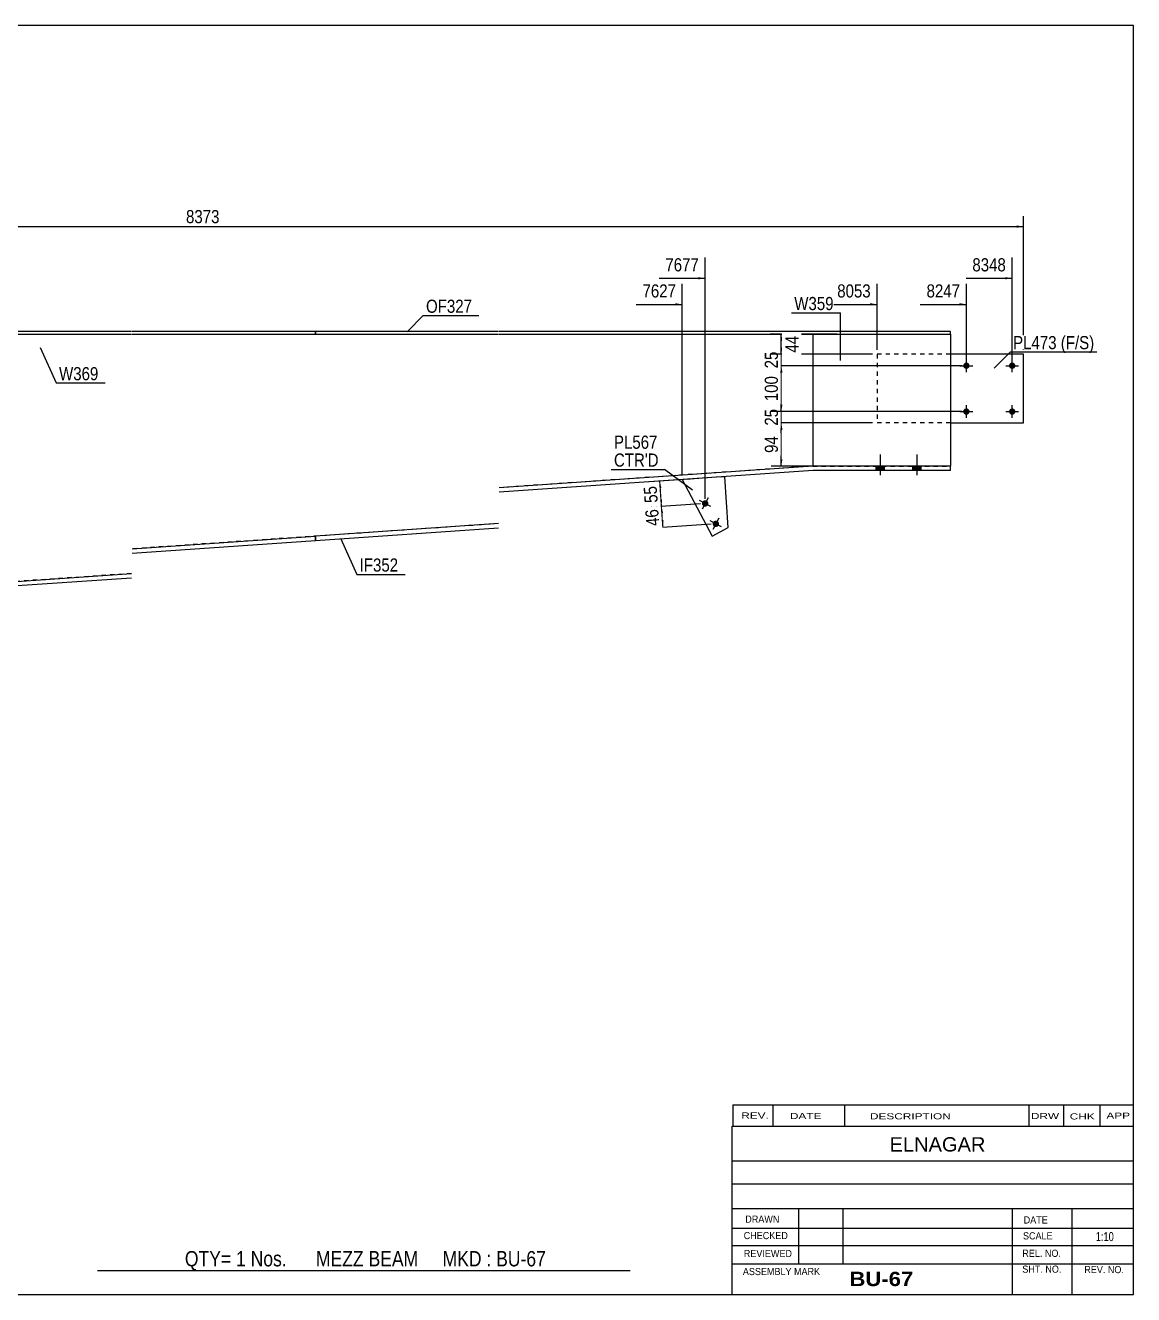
# Model space of a CAD drawing. Header units: millimetres. Extents: x -20 to 382, y -195 to 82.
# Drawn here: x 140.4 to 382.3, y -195.2 to 81.8 of the extents above; entities that cross this region are included whole.
import ezdxf

# ---------------------------------------------------------------- set-up
doc = ezdxf.new("R2010")
doc.units = ezdxf.units.MM
doc.linetypes.add('DXK_LINE_DOT1', pattern=[1.8814, 0.9407, -0.9407])
doc.styles.add('Arial', font='ARIAL.TTF', dxfattribs={"height": 0.2})
doc.styles.add('Arial Bold', font='ARIALBD.TTF', dxfattribs={"height": 0.2})
doc.styles.add('Arial Narrow', font='ARIALN.TTF', dxfattribs={"height": 0.2})

# ---------------------------------------------------------------- blocks, each defined once
blk = doc.blocks.new('Unknown-629103032-1211')
at = {"color": 5, "linetype": 'Continuous'}
for p, q in [((382.35, 81.78), (-17.65, 81.78)), ((-17.65, 81.78), (-17.65, -195.22)), ((382.35, -195.22), (382.35, 81.78)), ((-17.65, -195.22), (382.35, -195.22))]:
    blk.add_line(p, q, dxfattribs=at)
at = {"color": 174, "linetype": 'Continuous', "style": 'Arial'}
blk.add_text('Tekla structures', height=1.9102, rotation=90, dxfattribs=at).set_placement((-18.15, -194.72))
blk = doc.blocks.new('Part-629103032-1279 - 1232')
at = {"color": 2, "linetype": 'Continuous'}
for p, q in [((0, 15), (0, 14.4)), ((78.81, 15), (0, 15)), ((0, 14.4), (78.81, 14.4)), ((163.64, 15), (78.91, 15)), ((78.91, 14.4), (163.64, 14.4)), ((203.74, 15), (163.74, 15)), ((163.74, 14.4), (203.74, 14.4)), ((203.74, 14.4), (203.74, 15))]:
    blk.add_line(p, q, dxfattribs=at)
blk = doc.blocks.new('Part-629103032-1257 - 1232')
at = {"color": 7, "linetype": 'DXK_LINE_DOT1'}
for p, q in [((326.34, 10), (326.34, -5)), ((342.34, 10), (326.34, 10)), ((342.34, -5), (326.34, -5))]:
    blk.add_line(p, q, dxfattribs=at)
at = {"color": 2, "linetype": 'Continuous'}
for p, q in [((358.34, 10), (342.34, 10)), ((358.34, -5), (358.34, 10)), ((342.34, -5), (358.34, -5))]:
    blk.add_line(p, q, dxfattribs=at)
blk = doc.blocks.new('Part-629103032-1301 - 1232')
at = {"color": 2, "linetype": 'Continuous'}
for p, q in [((203.74, 15), (203.74, 14.4)), ((243.74, 15), (203.74, 15)), ((203.74, 14.4), (243.74, 14.4)), ((342.34, 15), (243.84, 15)), ((243.84, 14.4), (342.34, 14.4)), ((342.34, 14.4), (342.34, 15))]:
    blk.add_line(p, q, dxfattribs=at)
blk = doc.blocks.new('Part-629103032-1345 - 1232')
at = {"color": 2, "linetype": 'Continuous'}
for p, q in [((123.64, -40.6), (123.64, 14.4)), ((312.34, 14.4), (312.34, -14.4))]:
    blk.add_line(p, q, dxfattribs=at)
at = {"color": 7, "linetype": 'DXK_LINE_DOT1'}
for p, q in [((123.64, 14.4), (163.64, 14.4)), ((163.74, 14.4), (243.74, 14.4)), ((243.84, 14.4), (312.34, 14.4)), ((312.34, -14.4), (243.84, -19.12)), ((243.74, -26.95), (163.74, -32.45)), ((163.64, -37.85), (123.64, -40.6))]:
    blk.add_line(p, q, dxfattribs=at)
blk = doc.blocks.new('Bolt-629103032-1431 - 1232')
at = {"linetype": 'Continuous'}
for points in [[(326.18, -15.4), (327.98, -15.4), (327.98, -14.4), (326.18, -14.4)], [(326.18, -15.4), (327.98, -15.4), (327.98, -14.4), (326.18, -14.4)], [(334.18, -15.4), (335.98, -15.4), (335.98, -14.4), (334.18, -14.4)], [(334.18, -15.4), (335.98, -15.4), (335.98, -14.4), (334.18, -14.4)]]:
    blk.add_hatch(color=3, dxfattribs=at).paths.add_polyline_path(points)
at = {"color": 3, "linetype": 'Continuous'}
for p, q in [((327.08, -16.4), (327.08, -11.9)), ((327.08, -16.4), (327.08, -11.9)), ((335.08, -16.4), (335.08, -11.9)), ((335.08, -16.4), (335.08, -11.9)), ((326.18, -15.4), (326.18, -14.4)), ((326.18, -15.4), (326.18, -14.4)), ((327.98, -15.4), (327.98, -14.4)), ((327.98, -15.4), (327.98, -14.4)), ((334.18, -15.4), (334.18, -14.4)), ((334.18, -15.4), (334.18, -14.4)), ((335.98, -15.4), (335.98, -14.4)), ((335.98, -15.4), (335.98, -14.4))]:
    blk.add_line(p, q, dxfattribs=at)
blk = doc.blocks.new('Part-629103032-1367 - 1232')
at = {"color": 2, "linetype": 'Continuous'}
for p, q in [((30, -14.4), (0, -14.4)), ((0, -14.4), (0, -15.4)), ((29.97, -15.4), (0, -15.4)), ((78.81, -18.76), (29.97, -15.4)), ((78.81, -17.76), (30, -14.4)), ((163.74, -32.45), (203.74, -29.7)), ((203.74, -29.7), (203.8, -30.7)), ((203.8, -30.7), (163.74, -33.45)), ((123.64, -40.6), (78.91, -37.52)), ((123.64, -41.6), (78.91, -38.52)), ((123.64, -40.6), (163.64, -37.85)), ((163.64, -38.85), (123.64, -41.6))]:
    blk.add_line(p, q, dxfattribs=at)
blk = doc.blocks.new('Part-629103032-1389 - 1232')
at = {"color": 2, "linetype": 'Continuous'}
for p, q in [((312.34, -14.4), (243.84, -19.12)), ((312.37, -15.4), (243.84, -20.12)), ((342.34, -14.4), (312.34, -14.4)), ((342.34, -15.4), (312.37, -15.4)), ((342.34, -15.4), (342.34, -14.4)), ((243.74, -26.95), (203.74, -29.7)), ((203.8, -30.7), (203.74, -29.7)), ((243.74, -27.95), (203.8, -30.7))]:
    blk.add_line(p, q, dxfattribs=at)
blk = doc.blocks.new('Part-629103032-1411 - 1232')
at = {"color": 2, "linetype": 'Continuous'}
for p, q in [((312.34, 14.4), (312.34, -14.4)), ((342.34, 14.4), (342.34, -14.4))]:
    blk.add_line(p, q, dxfattribs=at)
at = {"color": 7, "linetype": 'DXK_LINE_DOT1'}
for p, q in [((312.34, 14.4), (342.34, 14.4)), ((312.34, -14.4), (342.34, -14.4))]:
    blk.add_line(p, q, dxfattribs=at)
blk = doc.blocks.new('Bolt-629103032-1428 - 1232')
at = {"linetype": 'Continuous'}
for points in [[(345.14, 7.5, -1), (346.54, 7.5, -1)], [(355.14, 7.5, -1), (356.54, 7.5, -1)], [(345.14, -2.5, -1), (346.54, -2.5, -1)], [(355.14, -2.5, -1), (356.54, -2.5, -1)]]:
    blk.add_hatch(color=3, dxfattribs=at).paths.add_polyline_path(points)
at = {"color": 3, "linetype": 'Continuous'}
for p, q in [((345.84, 6.1), (345.84, 8.9)), ((355.84, 6.1), (355.84, 8.9)), ((344.44, 7.5), (347.24, 7.5)), ((354.44, 7.5), (357.24, 7.5)), ((344.44, -2.5), (347.24, -2.5)), ((345.84, -3.9), (345.84, -1.1)), ((354.44, -2.5), (357.24, -2.5)), ((355.84, -3.9), (355.84, -1.1))]:
    blk.add_line(p, q, dxfattribs=at)
blk = doc.blocks.new('Part-629103032-1591 - 1232')
at = {"color": 7, "linetype": 'DXK_LINE_DOT1'}
blk.add_line((293.1, -16.73), (283.84, -17.36), dxfattribs=at)
at = {"color": 2, "linetype": 'Continuous'}
for p, q in [((283.84, -17.36), (290.32, -29.69)), ((293.86, -27.83), (293.1, -16.73)), ((290.32, -29.69), (293.86, -27.83))]:
    blk.add_line(p, q, dxfattribs=at)
blk = doc.blocks.new('Bolt-629103032-1592 - 1232')
at = {"linetype": 'Continuous'}
blk.add_hatch(color=3, dxfattribs=at).paths.add_polyline_path([(289.45, -22.89, -1), (288.21, -22.24, -1)])
at = {"color": 3, "linetype": 'Continuous'}
for p, q in [((290.07, -23.22), (287.6, -21.91)), ((289.49, -21.33), (288.18, -23.8))]:
    blk.add_line(p, q, dxfattribs=at)
blk = doc.blocks.new('Bolt-629103032-1593 - 1232')
at = {"linetype": 'Continuous'}
blk.add_hatch(color=3, dxfattribs=at).paths.add_polyline_path([(291.78, -27.32, -1), (290.54, -26.66, -1)])
at = {"color": 3, "linetype": 'Continuous'}
for p, q in [((292.4, -27.65), (289.92, -26.34)), ((291.82, -25.75), (290.5, -28.23))]:
    blk.add_line(p, q, dxfattribs=at)
blk = doc.blocks.new('StraightDimension-629103032-1507 - 1232')
at = {"linetype": 'Continuous'}
for points in [[(1.5, 37.61), (0, 37.86), (1.5, 38.11)], [(356.84, 38.11), (358.34, 37.86), (356.84, 37.61)]]:
    blk.add_hatch(color=7, dxfattribs=at).paths.add_polyline_path(points)
at = {"color": 7, "linetype": 'Continuous'}
for p, q in [((0, 16), (0, 40.11)), ((358.34, 11), (358.34, 40.11)), ((0, 37.86), (358.34, 37.86))]:
    blk.add_line(p, q, dxfattribs=at)
at = {"color": 0}
blk.add_wipeout([(183.43, 38.01), (183.43, 42.21), (174.91, 42.21), (174.91, 38.01)], dxfattribs=at)
at = {"color": 3, "style": 'Arial Narrow'}
blk.add_text('8373', height=2.863, dxfattribs=at).set_placement((175.51, 38.61))
blk = doc.blocks.new('StraightDimension-629103032-2240 - 1232')
at = {"linetype": 'Continuous'}
for points in [[(278.77, -19.22), (278.91, -17.7), (279.27, -19.18)], [(279.44, -21.71), (279.29, -23.22), (278.94, -21.74)]]:
    blk.add_hatch(color=7, dxfattribs=at).paths.add_polyline_path(points)
at = {"color": 7, "linetype": 'Continuous'}
for p, q in [((287.46, -17.12), (276.67, -17.86)), ((279.29, -23.22), (278.91, -17.7)), ((287.83, -22.63), (277.05, -23.38))]:
    blk.add_line(p, q, dxfattribs=at)
at = {"color": 0}
blk.add_wipeout([(278.79, -18.05), (274.6, -18.34), (274.93, -23.18), (279.12, -22.89)], dxfattribs=at)
at = {"color": 3, "style": 'Arial Narrow'}
blk.add_text('55', height=2.863, rotation=93.9364, dxfattribs=at).set_placement((278.48, -22.34))
blk = doc.blocks.new('StraightDimension-629103032-2406 - 1232')
at = {"linetype": 'Continuous'}
blk.add_hatch(color=7, dxfattribs=at).paths.add_polyline_path([(287.33, 26.84), (288.83, 26.59), (287.33, 26.34)])
at = {"color": 7, "linetype": 'Continuous'}
for p, q in [((288.83, -21.57), (288.83, 31.09)), ((278.77, 26.59), (288.83, 26.59))]:
    blk.add_line(p, q, dxfattribs=at)
at = {"color": 0}
blk.add_wipeout([(288.06, 27.49), (288.06, 31.69), (279.54, 31.69), (279.54, 27.49)], dxfattribs=at)
at = {"color": 3, "style": 'Arial Narrow'}
blk.add_text('7677', height=2.863, dxfattribs=at).set_placement((280.14, 28.09))
blk = doc.blocks.new('StraightDimension-629103032-1518 - 1232')
at = {"linetype": 'Continuous'}
for points in [[(305.2, -6.5), (305.45, -5), (305.7, -6.5)], [(305.7, -12.9), (305.45, -14.4), (305.2, -12.9)]]:
    blk.add_hatch(color=7, dxfattribs=at).paths.add_polyline_path(points)
at = {"color": 7, "linetype": 'Continuous'}
for p, q in [((325.34, -5), (303.2, -5)), ((305.45, -14.4), (305.45, -5)), ((317.75, -14.4), (303.2, -14.4))]:
    blk.add_line(p, q, dxfattribs=at)
at = {"color": 0}
blk.add_wipeout([(305.3, -7.27), (301.1, -7.27), (301.1, -12.13), (305.3, -12.13)], dxfattribs=at)
at = {"color": 3, "style": 'Arial Narrow'}
blk.add_text('94', height=2.863, rotation=90.0002, dxfattribs=at).set_placement((304.7, -11.53))
blk = doc.blocks.new('StraightDimension-629103032-1528 - 1232')
at = {"linetype": 'Continuous'}
for points in [[(305.7, -1), (305.45, -2.5), (305.2, -1)], [(305.2, -6.5), (305.45, -5), (305.7, -6.5)]]:
    blk.add_hatch(color=7, dxfattribs=at).paths.add_polyline_path(points)
at = {"color": 7, "linetype": 'Continuous'}
for p, q in [((344.84, -2.5), (303.2, -2.5)), ((305.45, -5), (305.45, -2.5)), ((325.34, -5), (303.2, -5))]:
    blk.add_line(p, q, dxfattribs=at)
at = {"color": 0}
blk.add_wipeout([(305.3, -1.32), (301.1, -1.32), (301.1, -6.18), (305.3, -6.18)], dxfattribs=at)
at = {"color": 3, "style": 'Arial Narrow'}
blk.add_text('25', height=2.863, rotation=90.0002, dxfattribs=at).set_placement((304.7, -5.58))
blk = doc.blocks.new('StraightDimension-629103032-1538 - 1232')
at = {"linetype": 'Continuous'}
for points in [[(305.2, 6), (305.45, 7.5), (305.7, 6)], [(305.7, -1), (305.45, -2.5), (305.2, -1)]]:
    blk.add_hatch(color=7, dxfattribs=at).paths.add_polyline_path(points)
at = {"color": 7, "linetype": 'Continuous'}
for p, q in [((344.84, 7.5), (303.2, 7.5)), ((305.45, -2.5), (305.45, 7.5)), ((344.84, -2.5), (303.2, -2.5))]:
    blk.add_line(p, q, dxfattribs=at)
at = {"color": 0}
blk.add_wipeout([(305.3, 5.84), (301.1, 5.84), (301.1, -0.84), (305.3, -0.84)], dxfattribs=at)
at = {"color": 3, "style": 'Arial Narrow'}
blk.add_text('100', height=2.863, rotation=90.0002, dxfattribs=at).set_placement((304.7, -0.24))
blk = doc.blocks.new('StraightDimension-629103032-1548 - 1232')
at = {"linetype": 'Continuous'}
for points in [[(305.7, 11.5), (305.45, 10), (305.2, 11.5)], [(305.2, 6), (305.45, 7.5), (305.7, 6)]]:
    blk.add_hatch(color=7, dxfattribs=at).paths.add_polyline_path(points)
at = {"color": 7, "linetype": 'Continuous'}
for p, q in [((325.34, 10), (303.2, 10)), ((305.45, 7.5), (305.45, 10)), ((344.84, 7.5), (303.2, 7.5))]:
    blk.add_line(p, q, dxfattribs=at)
at = {"color": 0}
blk.add_wipeout([(305.3, 11.18), (301.1, 11.18), (301.1, 6.32), (305.3, 6.32)], dxfattribs=at)
at = {"color": 3, "style": 'Arial Narrow'}
blk.add_text('25', height=2.863, rotation=90.0002, dxfattribs=at).set_placement((304.7, 6.92))
blk = doc.blocks.new('StraightDimension-629103032-2407 - 1232')
at = {"linetype": 'Continuous'}
blk.add_hatch(color=7, dxfattribs=at).paths.add_polyline_path([(282.34, 21.14), (283.84, 20.89), (282.34, 20.64)])
at = {"color": 7, "linetype": 'Continuous'}
for p, q in [((283.84, -16.36), (283.84, 25.39)), ((273.77, 20.89), (283.84, 20.89))]:
    blk.add_line(p, q, dxfattribs=at)
at = {"color": 0}
blk.add_wipeout([(283.06, 21.79), (283.06, 25.99), (274.55, 25.99), (274.55, 21.79)], dxfattribs=at)
at = {"color": 3, "style": 'Arial Narrow'}
blk.add_text('7627', height=2.863, dxfattribs=at).set_placement((275.15, 22.39))
blk = doc.blocks.new('StraightDimension-629103032-1558 - 1232')
at = {"linetype": 'Continuous'}
for points in [[(305.2, 12.9), (305.45, 14.4), (305.7, 12.9)], [(305.7, 11.5), (305.45, 10), (305.2, 11.5)]]:
    blk.add_hatch(color=7, dxfattribs=at).paths.add_polyline_path(points)
at = {"color": 7, "linetype": 'Continuous'}
for p, q in [((317.61, 14.4), (303.05, 14.4)), ((305.45, 10), (305.45, 14.4)), ((325.34, 10), (303.05, 10))]:
    blk.add_line(p, q, dxfattribs=at)
at = {"color": 0}
blk.add_wipeout([(309.8, 14.63), (305.6, 14.63), (305.6, 9.77), (309.8, 9.77)], dxfattribs=at)
at = {"color": 3, "style": 'Arial Narrow'}
blk.add_text('44', height=2.863, rotation=90.0002, dxfattribs=at).set_placement((309.2, 10.37))
blk = doc.blocks.new('StraightDimension-629103032-2241 - 1232')
at = {"linetype": 'Continuous'}
for points in [[(279.15, -24.74), (279.29, -23.22), (279.65, -24.7)], [(279.75, -26.27), (279.61, -27.79), (279.26, -26.31)]]:
    blk.add_hatch(color=7, dxfattribs=at).paths.add_polyline_path(points)
at = {"color": 7, "linetype": 'Continuous'}
for p, q in [((287.83, -22.63), (277.05, -23.38)), ((279.61, -27.79), (279.29, -23.22)), ((290.16, -27.06), (277.36, -27.94))]:
    blk.add_line(p, q, dxfattribs=at)
at = {"color": 0}
blk.add_wipeout([(279.13, -23.09), (274.94, -23.38), (275.28, -28.22), (279.47, -27.94)], dxfattribs=at)
at = {"color": 3, "style": 'Arial Narrow'}
blk.add_text('46', height=2.863, rotation=93.9364, dxfattribs=at).set_placement((278.83, -27.38))
blk = doc.blocks.new('StraightDimension-629103032-2403 - 1232')
at = {"linetype": 'Continuous'}
blk.add_hatch(color=7, dxfattribs=at).paths.add_polyline_path([(354.34, 26.84), (355.84, 26.59), (354.34, 26.34)])
at = {"color": 7, "linetype": 'Continuous'}
for p, q in [((355.84, 8.5), (355.84, 31.09)), ((345.78, 26.59), (355.84, 26.59))]:
    blk.add_line(p, q, dxfattribs=at)
at = {"color": 0}
blk.add_wipeout([(355.06, 27.49), (355.06, 31.69), (346.55, 31.69), (346.55, 27.49)], dxfattribs=at)
at = {"color": 3, "style": 'Arial Narrow'}
blk.add_text('8348', height=2.863, dxfattribs=at).set_placement((347.15, 28.09))
blk = doc.blocks.new('StraightDimension-629103032-2404 - 1232')
at = {"linetype": 'Continuous'}
blk.add_hatch(color=7, dxfattribs=at).paths.add_polyline_path([(344.34, 21.14), (345.84, 20.89), (344.34, 20.64)])
at = {"color": 7, "linetype": 'Continuous'}
for p, q in [((345.84, 8.5), (345.84, 25.39)), ((335.77, 20.89), (345.84, 20.89))]:
    blk.add_line(p, q, dxfattribs=at)
at = {"color": 0}
blk.add_wipeout([(345.06, 21.79), (345.06, 25.99), (336.55, 25.99), (336.55, 21.79)], dxfattribs=at)
at = {"color": 3, "style": 'Arial Narrow'}
blk.add_text('8247', height=2.863, dxfattribs=at).set_placement((337.15, 22.39))
blk = doc.blocks.new('StraightDimension-629103032-2405 - 1232')
at = {"linetype": 'Continuous'}
blk.add_hatch(color=7, dxfattribs=at).paths.add_polyline_path([(324.84, 21.14), (326.34, 20.89), (324.84, 20.64)])
at = {"color": 7, "linetype": 'Continuous'}
for p, q in [((326.34, 11), (326.34, 25.39)), ((316.28, 20.89), (326.34, 20.89))]:
    blk.add_line(p, q, dxfattribs=at)
at = {"color": 0}
blk.add_wipeout([(325.56, 21.79), (325.56, 25.99), (317.05, 25.99), (317.05, 21.79)], dxfattribs=at)
at = {"color": 3, "style": 'Arial Narrow'}
blk.add_text('8053', height=2.863, dxfattribs=at).set_placement((317.65, 22.39))
blk = doc.blocks.new('CBS_CALLOFF-629103032-2528')
at = {"color": 7, "linetype": 'Continuous'}
blk.add_line((156.22, -189.96), (272.46, -189.97), dxfattribs=at)
at = {"color": 3, "linetype": 'Continuous', "style": 'Arial Narrow'}
blk.add_text('QTY= 1 Nos.      MEZZ BEAM     MKD : BU-67', height=3.3405, dxfattribs=at).set_placement((175.26, -189.06))
blk = doc.blocks.new('CBS_NAME_BLOG-629103032-2529')
at = {"color": 7, "linetype": 'Continuous'}
for p, q in [((294.75, -158.47), (382.27, -158.47)), ((294.75, -195.18), (294.75, -158.48)), ((294.75, -166.01), (382.27, -166.01)), ((294.83, -171.06), (382.34, -171.06)), ((294.75, -176.44), (382.27, -176.44)), ((309.28, -188.54), (309.28, -176.44)), ((318.96, -188.52), (318.96, -176.45)), ((355.88, -195.18), (355.88, -176.45)), ((368.93, -195.18), (368.93, -176.44)), ((294.76, -180.74), (382.34, -180.72)), ((294.75, -184.48), (382.27, -184.48)), ((294.75, -188.53), (382.27, -188.53)), ((294.75, -195.22), (382.34, -195.22))]:
    blk.add_line(p, q, dxfattribs=at)
at = {"color": 3, "linetype": 'Continuous', "style": 'Arial'}
blk.add_text('ELNAGAR', height=3.133, dxfattribs=at).set_placement((329.08, -164))
at = {"color": 3, "linetype": 'Continuous'}
for s, height, style, width, p in [('DRAWN', 1.566, 'Arial', 0.9, (297.58, -179.54)), ('DATE', 1.566, 'Arial', 0.9, (358.35, -179.71)), ('CHECKED', 1.566, 'Arial', 0.9, (297.24, -183.12)), ('SCALE', 1.566, 'Arial', 0.9, (358.2, -183.18)), ('1:10', 1.957, 'Arial Narrow', 0.9, (374.09, -183.54)), ('REVIEWED', 1.566, 'Arial', 0.9, (297.27, -187.04)), ('REL. NO.', 1.566, 'Arial', 0.9, (358.06, -186.99)), ('ASSEMBLY MARK', 1.5663, 'Arial', 0.9, (297.06, -190.97)), ('BU-67', 3.131, 'Arial Bold', 1.1, (320.33, -193.37)), ('SHT. NO.', 1.566, 'Arial', 0.9, (358.05, -190.45)), ('REV. NO.', 1.566, 'Arial', 0.9, (371.58, -190.54))]:
    blk.add_text(s, height=height, dxfattribs=dict(at, style=style, width=width)).set_placement(p)
blk = doc.blocks.new('CBS_REVISION-629103032-2530')
at = {"color": 7, "linetype": 'Continuous'}
for p, q in [((294.84, -153.84), (382.34, -153.84)), ((294.84, -153.84), (294.84, -158.47)), ((303.63, -153.84), (303.63, -158.47)), ((319.23, -153.84), (319.23, -158.41)), ((359.49, -153.84), (359.49, -158.47)), ((367.03, -153.84), (367.03, -158.47)), ((374.97, -153.84), (374.97, -158.47)), ((294.84, -158.47), (382.34, -158.47))]:
    blk.add_line(p, q, dxfattribs=at)
at = {"color": 7, "style": 'Arial Narrow', "width": 1.7}
for s, height, p in [('REV.', 1.326, (296.7, -156.8)), ('DATE', 1.326, (307.32, -156.91)), ('DESCRIPTION', 1.3257, (324.8, -156.97)), ('DRW', 1.326, (359.92, -156.91)), ('CHK', 1.326, (368.4, -157)), ('APP', 1.326, (376.4, -156.84))]:
    blk.add_text(s, height=height, dxfattribs=at).set_placement(p)
blk = doc.blocks.new('Mark-629103032-1252 - 1232')
at = {"color": 0}
blk.add_wipeout([(365.55, 11.11), (365.55, 14.11), (356.04, 14.11), (356.04, 11.11)], dxfattribs=at)
blk.add_wipeout([(365.55, 11.11), (365.55, 14.11), (356.04, 14.11), (356.04, 11.11)], dxfattribs=at)
at = {"color": 7, "linetype": 'Continuous'}
blk.add_line((351.91, 6.97), (355.44, 10.51), dxfattribs=at)
at = {"color": 0}
blk.add_wipeout([(373.75, 11.11), (373.75, 14.11), (366.45, 14.11), (366.45, 11.11)], dxfattribs=at)
blk.add_wipeout([(373.75, 11.11), (373.75, 14.11), (366.45, 14.11), (366.45, 11.11)], dxfattribs=at)
at = {"color": 7, "linetype": 'Continuous'}
blk.add_line((355.44, 10.51), (374.35, 10.51), dxfattribs=at)
at = {"color": 3, "style": 'Arial Narrow'}
for s, p in [('PL473', (356.04, 11.11)), ('(F/', (366.45, 11.11)), ('S)', (370.46, 11.11))]:
    blk.add_text(s, height=2.863, dxfattribs=at).set_placement(p)
blk = doc.blocks.new('Mark-629103032-1297 - 1232')
at = {"color": 0}
blk.add_wipeout([(237.94, 19.05), (237.94, 22.05), (227.9, 22.05), (227.9, 19.05)], dxfattribs=at)
blk.add_wipeout([(237.94, 19.05), (237.94, 22.05), (227.9, 22.05), (227.9, 19.05)], dxfattribs=at)
at = {"color": 7, "linetype": 'Continuous'}
for p, q in [((223.76, 14.91), (227.3, 18.45)), ((227.3, 18.45), (239.44, 18.45))]:
    blk.add_line(p, q, dxfattribs=at)
at = {"color": 3, "style": 'Arial Narrow'}
blk.add_text('OF327', height=2.863, dxfattribs=at).set_placement((227.9, 19.05))
blk = doc.blocks.new('Mark-629103032-1341 - 1232')
at = {"color": 0}
blk.add_wipeout([(156.38, 4.33), (156.38, 7.33), (147.8, 7.33), (147.8, 4.33)], dxfattribs=at)
blk.add_wipeout([(156.38, 4.33), (156.38, 7.33), (147.8, 7.33), (147.8, 4.33)], dxfattribs=at)
at = {"color": 7, "linetype": 'Continuous'}
for p, q in [((143.66, 11.47), (147.2, 3.73)), ((147.2, 3.73), (157.88, 3.73))]:
    blk.add_line(p, q, dxfattribs=at)
at = {"color": 3, "style": 'Arial Narrow'}
blk.add_text('W369', height=2.863, dxfattribs=at).set_placement((147.8, 4.33))
blk = doc.blocks.new('Mark-629103032-1385 - 1232')
at = {"color": 0}
blk.add_wipeout([(221.81, -37.43), (221.81, -34.43), (213.41, -34.43), (213.41, -37.43)], dxfattribs=at)
blk.add_wipeout([(221.81, -37.43), (221.81, -34.43), (213.41, -34.43), (213.41, -37.43)], dxfattribs=at)
at = {"color": 7, "linetype": 'Continuous'}
for p, q in [((209.27, -30.29), (212.81, -38.03)), ((212.81, -38.03), (223.31, -38.03))]:
    blk.add_line(p, q, dxfattribs=at)
at = {"color": 3, "style": 'Arial Narrow'}
blk.add_text('IF352', height=2.863, dxfattribs=at).set_placement((213.41, -37.43))
blk = doc.blocks.new('Mark-629103032-1407 - 1232')
at = {"color": 7, "linetype": 'Continuous'}
blk.add_line((318.37, 8.61), (318.37, 19.04), dxfattribs=at)
at = {"color": 0}
blk.add_wipeout([(316.87, 19.64), (316.87, 22.64), (308.28, 22.64), (308.28, 19.64)], dxfattribs=at)
blk.add_wipeout([(316.87, 19.64), (316.87, 22.64), (308.28, 22.64), (308.28, 19.64)], dxfattribs=at)
at = {"color": 7, "linetype": 'Continuous'}
blk.add_line((307.68, 19.04), (318.37, 19.04), dxfattribs=at)
at = {"color": 3, "style": 'Arial Narrow'}
blk.add_text('W359', height=2.863, dxfattribs=at).set_placement((308.28, 19.64))
blk = doc.blocks.new('Mark-629103032-1596 - 1232')
at = {"color": 0}
blk.add_wipeout([(278.42, -10.62), (278.42, -7.62), (268.92, -7.62), (268.92, -10.62)], dxfattribs=at)
blk.add_wipeout([(278.42, -10.62), (278.42, -7.62), (268.92, -7.62), (268.92, -10.62)], dxfattribs=at)
blk.add_wipeout([(278.67, -14.52), (278.67, -11.52), (268.92, -11.52), (268.92, -14.52)], dxfattribs=at)
blk.add_wipeout([(278.67, -14.52), (278.67, -11.52), (268.92, -11.52), (268.92, -14.52)], dxfattribs=at)
at = {"color": 7, "linetype": 'Continuous'}
for p in [(268.32, -15.12), (286.08, -19.63)]:
    blk.add_line(p, (279.92, -15.12), dxfattribs=at)
at = {"color": 3, "style": 'Arial Narrow'}
blk.add_text('PL567', height=2.863, dxfattribs=at).set_placement((268.92, -10.62))
at = {"color": 1, "style": 'Arial Narrow'}
blk.add_text("CTR'D", height=2.863, dxfattribs=at).set_placement((268.92, -14.52))

msp = doc.modelspace()

# ---------------------------------------------------------------- block references
for name in ['Unknown-629103032-1211', 'Part-629103032-1279 - 1232', 'Part-629103032-1345 - 1232', 'Part-629103032-1301 - 1232', 'Part-629103032-1411 - 1232', 'Part-629103032-1257 - 1232', 'Bolt-629103032-1428 - 1232', 'Bolt-629103032-1431 - 1232', 'Part-629103032-1367 - 1232', 'Part-629103032-1389 - 1232', 'Part-629103032-1591 - 1232', 'Bolt-629103032-1592 - 1232', 'Bolt-629103032-1593 - 1232', 'CBS_REVISION-629103032-2530', 'CBS_NAME_BLOG-629103032-2529', 'CBS_CALLOFF-629103032-2528']:
    msp.add_blockref(name, (0, 0))

# ---------------------------------------------------------------- next in the draw order: block references
for name in ['StraightDimension-629103032-1507 - 1232', 'StraightDimension-629103032-1518 - 1232', 'StraightDimension-629103032-2240 - 1232', 'Mark-629103032-1385 - 1232']:
    msp.add_blockref(name, (0, 0))

# ---------------------------------------------------------------- next in the draw order: block references
for name in ['StraightDimension-629103032-2406 - 1232', 'Mark-629103032-1297 - 1232', 'Mark-629103032-1341 - 1232', 'StraightDimension-629103032-1528 - 1232']:
    msp.add_blockref(name, (0, 0))

# ---------------------------------------------------------------- next in the draw order: block references
for name in ['StraightDimension-629103032-2407 - 1232', 'StraightDimension-629103032-1538 - 1232', 'StraightDimension-629103032-2241 - 1232']:
    msp.add_blockref(name, (0, 0))

# ---------------------------------------------------------------- next in the draw order: block references
for name in ['StraightDimension-629103032-1548 - 1232', 'Mark-629103032-1596 - 1232']:
    msp.add_blockref(name, (0, 0))

# ---------------------------------------------------------------- next in the draw order: block references
for name in ['StraightDimension-629103032-2403 - 1232', 'StraightDimension-629103032-1558 - 1232']:
    msp.add_blockref(name, (0, 0))

# ---------------------------------------------------------------- next in the draw order: block references
for name in ['StraightDimension-629103032-2405 - 1232', 'StraightDimension-629103032-2404 - 1232', 'Mark-629103032-1252 - 1232']:
    msp.add_blockref(name, (0, 0))

# ---------------------------------------------------------------- next in the draw order: block references
msp.add_blockref('Mark-629103032-1407 - 1232', (0, 0))

doc.saveas('drawing.dxf')
